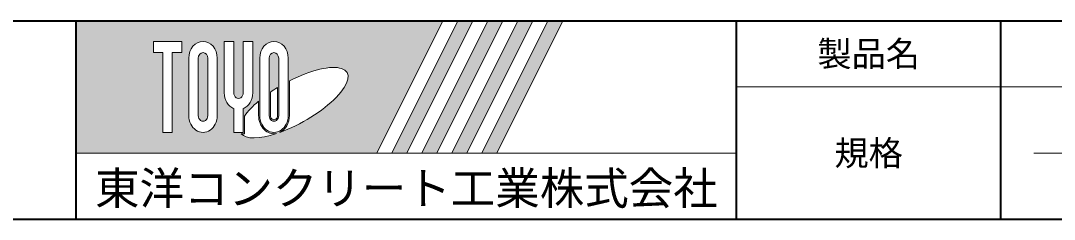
# Model space of a CAD drawing. Units: millimetres at full size; details may follow other scales. Extents: x -3213 to 7287, y 2125 to 9550.
# Drawn here: x 1588 to 3544, y 2375 to 2750 of the extents above; entities that cross this region are included whole.
import ezdxf
from ezdxf.enums import TextEntityAlignment as Align

# ---------------------------------------------------------------- set-up
doc = ezdxf.new("R2010")
doc.units = ezdxf.units.MM
doc.header["$LTSCALE"] = 10
doc.linetypes.add('DASHED', pattern=[7.5, 6, -1.5])
doc.layers.add('図枠', color=7, linetype='Continuous', lineweight=5)
doc.layers.add('補助線', color=8, linetype='DASHED', lineweight=13)
doc.styles.add('ＭＳ ゴシック', font='')
doc.styles.get('ＭＳ ゴシック').set_extended_font_data('MS Gothic')

msp = doc.modelspace()

# ---------------------------------------------------------------- hatches: boundary and pattern name
at = {"layer": '図枠'}
h = msp.add_hatch(color=256, dxfattribs=at)
h.paths.add_polyline_path([(1693.12, 2749.64), (1693.12, 2499.64), (2262.26, 2499.64), (2387.26, 2749.64)])
edge = h.paths.add_edge_path(flags=16)
edge.add_ellipse((2104.93, 2594.85), major_axis=(101.01, 56.54), ratio=0.3471473, start_angle=-144.31122, end_angle=72.1899, ccw=False)
edge.add_ellipse((2067.53, 2570.44), major_axis=(0, 34.38), ratio=0.8463542, start_angle=-160.70346, end_angle=-90)
edge.add_line((2096.62, 2570.44), (2096.62, 2635.96))
edge = h.paths.add_edge_path(flags=16)
edge.add_ellipse((2067.53, 2678.85), major_axis=(0, 31.73), ratio=0.8463542, start_angle=-90, end_angle=90, ccw=False)
edge.add_line((2094.38, 2678.85), (2094.38, 2570.44))
edge.add_ellipse((2067.53, 2570.44), major_axis=(0, 31.73), ratio=0.8463542, start_angle=90, end_angle=-90, ccw=False)
edge.add_line((2040.67, 2570.44), (2040.67, 2678.85))
edge = h.paths.add_edge_path(flags=16)
edge.add_line((2076.48, 2678.85), (2076.48, 2570.44))
edge.add_ellipse((2067.53, 2570.44), major_axis=(0, 10.58), ratio=0.8463542, start_angle=90, end_angle=-90, ccw=False)
edge.add_line((2058.58, 2570.44), (2058.58, 2678.85))
edge.add_ellipse((2067.53, 2678.85), major_axis=(0, 10.58), ratio=0.8463542, start_angle=-90, end_angle=90, ccw=False)
edge = h.paths.add_edge_path(flags=16)
edge.add_line((2074.24, 2623.44), (2074.24, 2570.44))
edge.add_ellipse((2067.53, 2570.44), major_axis=(0, 7.93), ratio=0.8463542, start_angle=90, end_angle=-90, ccw=False)
edge.add_line((2060.82, 2570.44), (2060.82, 2614.76))
edge.add_ellipse((2104.93, 2594.85), major_axis=(101.01, 56.54), ratio=0.3471473, start_angle=107.79174, end_angle=126.47132, ccw=False)
edge = h.paths.add_edge_path(flags=16)
edge.add_ellipse((2000.39, 2613.41), major_axis=(0, 31.73), ratio=0.8463542, start_angle=-163.34117, end_angle=-90, ccw=False)
edge.add_line((2009.34, 2583.49), (2009.34, 2538.71))
edge.add_line((2009.34, 2538.71), (1991.44, 2538.71))
edge.add_line((1991.44, 2538.71), (1991.44, 2583.49))
edge.add_ellipse((2000.39, 2613.41), major_axis=(0, 31.73), ratio=0.8463542, start_angle=90, end_angle=163.34117, ccw=False)
edge.add_line((1973.53, 2613.41), (1973.53, 2710.58))
edge.add_line((1973.53, 2710.58), (1991.44, 2710.58))
edge.add_line((1991.44, 2710.58), (1991.44, 2613.41))
edge.add_ellipse((2000.39, 2613.41), major_axis=(0, 10.58), ratio=0.8463542, start_angle=90, end_angle=-90)
edge.add_line((2009.34, 2613.41), (2009.34, 2710.58))
edge.add_line((2009.34, 2710.58), (2027.25, 2710.58))
edge.add_line((2027.25, 2710.58), (2027.25, 2613.41))
edge = h.paths.add_edge_path(flags=16)
edge.add_line((2038.44, 2597.8), (2038.44, 2570.44))
edge.add_ellipse((2067.53, 2570.44), major_axis=(0, 34.38), ratio=0.8463542, start_angle=90, end_angle=-171.54427)
edge.add_ellipse((2104.93, 2594.85), major_axis=(101.01, 56.54), ratio=0.3471473, start_angle=-178.64954, end_angle=-148.29244, ccw=False)
edge.add_line((2005.48, 2536.06), (2011.58, 2536.06))
edge.add_line((2011.58, 2536.06), (2011.58, 2569.58))
edge.add_ellipse((2104.93, 2594.85), major_axis=(101.01, 56.54), ratio=0.3471473, start_angle=148.21912, end_angle=165.90812, ccw=False)
edge = h.paths.add_edge_path(flags=16)
edge.add_ellipse((1933.25, 2678.85), major_axis=(0, 31.73), ratio=0.8463542, start_angle=-90, end_angle=90, ccw=False)
edge.add_line((1960.11, 2678.85), (1960.11, 2570.44))
edge.add_ellipse((1933.25, 2570.44), major_axis=(0, 31.73), ratio=0.8463542, start_angle=90, end_angle=-90, ccw=False)
edge.add_line((1906.4, 2570.44), (1906.4, 2678.85))
edge = h.paths.add_edge_path(flags=16)
edge.add_line((1942.2, 2678.85), (1942.2, 2570.44))
edge.add_ellipse((1933.25, 2570.44), major_axis=(0, 10.58), ratio=0.8463542, start_angle=90, end_angle=-90, ccw=False)
edge.add_line((1924.3, 2570.44), (1924.3, 2678.85))
edge.add_ellipse((1933.25, 2678.85), major_axis=(0, 10.58), ratio=0.8463542, start_angle=-90, end_angle=90, ccw=False)
h.paths.add_polyline_path([(1892.97, 2710.58), (1892.97, 2689.43), (1875.06, 2689.43), (1875.06, 2538.71), (1857.16, 2538.71), (1857.16, 2689.43), (1839.26, 2689.43), (1839.26, 2710.58)], flags=16)
for points in [[(2290.62, 2499.64), (2318.98, 2499.64), (2443.98, 2749.64), (2415.62, 2749.64)], [(2500.7, 2749.64), (2472.34, 2749.64), (2347.34, 2499.64), (2375.7, 2499.64)], [(2557.42, 2749.64), (2529.06, 2749.64), (2404.06, 2499.64), (2432.42, 2499.64)], [(2614.14, 2749.64), (2585.78, 2749.64), (2460.78, 2499.64), (2489.14, 2499.64)]]:
    msp.add_hatch(color=256, dxfattribs=at).paths.add_polyline_path(points)

# ---------------------------------------------------------------- linework, layer by layer
at = {"layer": '図枠', "lineweight": 40}
for p, q in [((-2713.13, 2749.64), (7036.87, 2749.64)), ((1693.12, 2374.64), (1693.12, 2749.64)), ((2943.12, 2374.64), (2943.12, 2749.64)), ((3443.12, 2374.64), (3443.12, 2749.64)), ((-2713.13, 2374.64), (7036.87, 2374.64))]:
    msp.add_line(p, q, dxfattribs=at)
at = {"layer": '図枠'}
for p, q in [((1693.12, 2749.64), (2387.26, 2749.64)), ((2387.26, 2749.64), (2262.26, 2499.64)), ((2415.62, 2749.64), (2290.62, 2499.64)), ((2443.98, 2749.64), (2318.98, 2499.64)), ((2472.34, 2749.64), (2347.34, 2499.64)), ((2500.7, 2749.64), (2375.7, 2499.64)), ((2529.06, 2749.64), (2404.06, 2499.64)), ((2415.62, 2749.64), (2443.98, 2749.64)), ((2557.42, 2749.64), (2432.42, 2499.64)), ((2585.78, 2749.64), (2460.78, 2499.64)), ((2472.34, 2749.64), (2500.7, 2749.64)), ((2614.14, 2749.64), (2489.14, 2499.64)), ((2529.06, 2749.64), (2557.42, 2749.64)), ((2585.78, 2749.64), (2614.14, 2749.64)), ((1839.26, 2710.58), (1839.26, 2689.43)), ((1839.26, 2710.58), (1892.97, 2710.58)), ((1892.97, 2710.58), (1892.97, 2689.43)), ((1973.53, 2710.58), (1991.44, 2710.58)), ((1973.53, 2613.41), (1973.53, 2710.58)), ((1991.44, 2710.58), (1991.44, 2613.41)), ((2009.34, 2710.58), (2027.25, 2710.58)), ((2009.34, 2613.41), (2009.34, 2710.58)), ((2027.25, 2710.58), (2027.25, 2613.41)), ((1857.16, 2689.43), (1839.26, 2689.43)), ((1857.16, 2689.43), (1857.16, 2538.71)), ((1875.06, 2689.43), (1875.06, 2538.71)), ((1892.97, 2689.43), (1875.06, 2689.43)), ((1906.4, 2678.85), (1906.4, 2570.44)), ((1924.3, 2570.44), (1924.3, 2678.85)), ((1942.2, 2678.85), (1942.2, 2570.44)), ((1960.11, 2570.44), (1960.11, 2678.85)), ((2040.67, 2678.85), (2040.67, 2570.44)), ((2058.58, 2570.44), (2058.58, 2678.85)), ((2076.48, 2678.85), (2076.48, 2570.44)), ((2094.38, 2570.44), (2094.38, 2678.85)), ((2074.24, 2623.44), (2074.24, 2570.44)), ((2096.62, 2570.44), (2096.62, 2635.96)), ((2060.82, 2570.44), (2060.82, 2614.76)), ((1991.44, 2583.49), (1991.44, 2538.71)), ((2009.34, 2583.49), (2009.34, 2538.71)), ((2038.44, 2597.8), (2038.44, 2570.44)), ((2011.58, 2569.58), (2011.58, 2536.06)), ((1875.06, 2538.71), (1857.16, 2538.71)), ((2009.34, 2538.71), (1991.44, 2538.71)), ((2005.48, 2536.06), (2011.58, 2536.06)), ((1693.12, 2499.64), (2262.26, 2499.64)), ((2290.62, 2499.64), (2318.98, 2499.64)), ((2347.34, 2499.64), (2375.7, 2499.64)), ((2404.06, 2499.64), (2432.42, 2499.64)), ((2460.78, 2499.64), (2489.14, 2499.64))]:
    msp.add_line(p, q, dxfattribs=at)
at = {"layer": '図枠', "lineweight": 13}
msp.add_line((7036.87, 2624.64), (2943.12, 2624.64), dxfattribs=at)
at = {"layer": '図枠', "linetype": 'DASHED', "lineweight": 9}
msp.add_line((5736.87, 2499.64), (3505.62, 2499.64), dxfattribs=at)
at = {"layer": '図枠'}
for centre, major_axis, ratio, start_param, end_param in [((1933.25, 2678.85), (0, 31.73), 0.846354, 4.712389, 7.8539816), ((2067.53, 2678.85), (0, 31.73), 0.846354, 4.712389, 7.8539816), ((1933.25, 2678.85), (0, 10.58), 0.846354, 4.712389, 7.8539816), ((2067.53, 2678.85), (0, 10.58), 0.846354, 4.712389, 7.8539816), ((2104.93, 2594.85), (101.01, 56.54), 0.347147, 4.2621853, 7.7429163), ((2104.93, 2594.85), (101.01, 56.54), 0.347147, 1.6817405, 1.8219833), ((2000.39, 2613.41), (0, 31.73), 0.846354, 1.5707963, 2.8017557), ((2000.39, 2613.41), (0, 10.58), 0.846354, 1.5707963, 4.712389), ((2000.39, 2613.41), (0, 31.73), 0.846354, 3.4814296, 4.712389), ((2104.93, 2594.85), (101.01, 56.54), 0.347147, 2.0815197, 2.5155126), ((1933.25, 2570.44), (0, 31.73), 0.846354, 1.5707963, 4.712389), ((1933.25, 2570.44), (0, 10.58), 0.846354, 1.5707963, 4.712389), ((2067.53, 2570.44), (0, 34.38), 0.846354, 1.5707963, 3.3154679), ((2067.53, 2570.44), (0, 31.73), 0.846354, 1.5707963, 4.712389), ((2067.53, 2570.44), (0, 10.58), 0.846354, 1.5707963, 4.712389), ((2067.53, 2570.44), (0, 7.93), 0.846354, 1.5707963, 4.712389), ((2067.53, 2570.44), (0, 34.38), 0.846354, 3.5338438, 4.712389), ((2104.93, 2594.85), (101.01, 56.54), 0.347147, 3.2093975, 4.2004451)]:
    msp.add_ellipse(centre, major_axis=major_axis, ratio=ratio, start_param=start_param, end_param=end_param, dxfattribs=at)
at = {"layer": '補助線', "linetype": 'Continuous'}
msp.add_line((1693.12, 2499.64), (2943.12, 2499.64), dxfattribs=at)

# ---------------------------------------------------------------- texts
at = {"layer": '図枠', "style": 'ＭＳ ゴシック'}
for s, height, p in [('製品名', 47.47, (3193.12, 2687.14)), ('規格', 47.47, (3193.12, 2499.64)), ('東洋コンクリート工業株式会社', 61.71, (2318.12, 2433.24))]:
    msp.add_text(s, height=height, dxfattribs=at).set_placement(p, align=Align.MIDDLE_CENTER)

doc.saveas('drawing.dxf')
